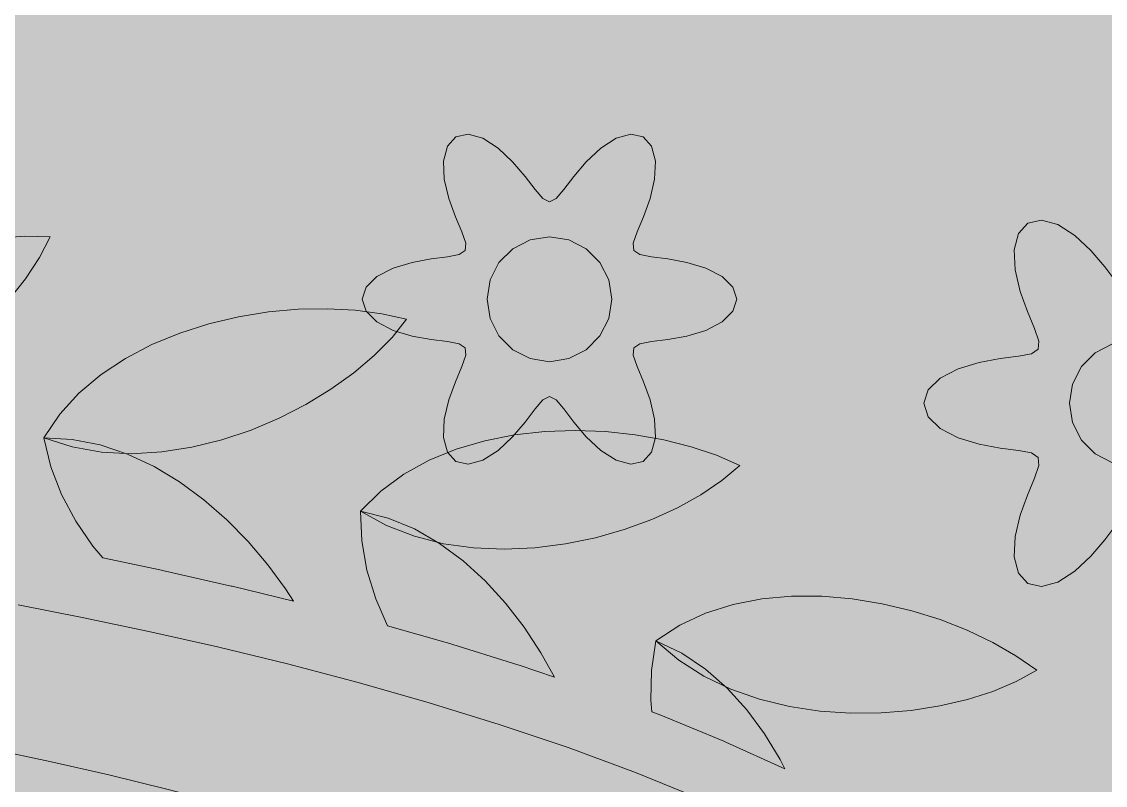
# Model space of a CAD drawing. Extents: x -18 to 1006, y -14 to 799.
# Drawn here: x 230.6 to 282.7, y 374.6 to 411.3 of the extents above; entities that cross this region are included whole.
import ezdxf

# ---------------------------------------------------------------- set-up
doc = ezdxf.new("R2010")
doc.units = 0
for name, color, linetype, lineweight, true_color in [('00_WHITE_BACKGROUND', 7, 'Continuous', 18, 0xffffff), ('03_FRAMES_DOORS', 7, 'Continuous', 18, 0x000000), ('06_ORNAMENT', 7, 'Continuous', 18, 0x000000)]:
    doc.layers.add(name, color=color, linetype=linetype, lineweight=lineweight, true_color=true_color)

msp = doc.modelspace()

# ---------------------------------------------------------------- linework, layer by layer
at = {"layer": '00_WHITE_BACKGROUND', "color": 7, "lineweight": 18, "true_color": 0xffffff}
msp.add_solid([(-18, -14), (1006, -14), (-18, 799), (1006, 799)], dxfattribs=at)
at = {"layer": '03_FRAMES_DOORS', "color": 7, "lineweight": 18, "true_color": 0x000000}
for points in [[(281, 254), (281, 357), (280.77637, 359.05925), (280.12595, 361.03731), (279.07945, 362.93469), (277.66759, 364.75185), (275.92108, 366.48929), (273.87063, 368.1475), (271.54694, 369.72696), (268.98074, 371.22815), (266.20273, 372.65156), (263.24363, 373.99769), (260.13415, 375.267), (256.905, 376.46), (253.58689, 377.57716), (250.21053, 378.61898), (246.80664, 379.58594), (243.40593, 380.47852), (240.0391, 381.29721), (236.73687, 382.0425), (233.52996, 382.71487), (230.44907, 383.31481)], [(274, 254), (274, 351), (273.80203, 352.9857), (273.22625, 354.89312), (272.29984, 356.72273), (271.05, 358.475), (269.50391, 360.15039), (267.68875, 361.74937), (265.63172, 363.27242), (263.36, 364.72), (260.90078, 366.09258), (258.28125, 367.39062), (255.52859, 368.61461), (252.67, 369.765), (249.73266, 370.84227), (246.74375, 371.84688), (243.73047, 372.7793), (240.72, 373.64), (237.73953, 374.42945), (234.81625, 375.14812), (231.97734, 375.79648), (229.25, 376.375)]]:
    msp.add_lwpolyline(points, dxfattribs=at)
at = {"layer": '06_ORNAMENT', "color": 7, "lineweight": 18, "true_color": 0x000000}
for points in [[(264.81666, 398.57787), (264.29577, 399.09216), (263.51928, 399.49568), (262.60693, 399.77032), (261.69427, 399.93295), (260.90825, 400.03306), (260.34483, 400.14263), (260.053, 400.34), (260.02799, 400.69142), (260.21481, 401.23414), (260.52112, 401.96491), (260.83661, 402.83661), (261.05494, 403.76405), (261.09372, 404.63827), (260.90879, 405.34652), (260.5, 405.79423), (259.90788, 405.92439), (259.20205, 405.73042), (258.46435, 405.25973), (257.77032, 404.60693), (257.17316, 403.89786), (256.69344, 403.2672), (256.31684, 402.83405), (256, 402.68), (255.68316, 402.83405), (255.30656, 403.2672), (254.82684, 403.89786), (254.22968, 404.60693), (253.53565, 405.25973), (252.79795, 405.73042), (252.09212, 405.92439), (251.5, 405.79423), (251.09121, 405.34652), (250.90628, 404.63827), (250.94506, 403.76405), (251.16339, 402.83661), (251.47888, 401.96491), (251.78519, 401.23414), (251.97201, 400.69142), (251.947, 400.34), (251.65517, 400.14263), (251.09175, 400.03306), (250.30573, 399.93295), (249.39307, 399.77032), (248.48072, 399.49568), (247.70423, 399.09216), (247.18334, 398.57787), (247, 398), (247.18334, 397.42213), (247.70423, 396.90784), (248.48072, 396.50432), (249.39307, 396.22968), (250.30573, 396.06705), (251.09175, 395.96694), (251.65517, 395.85737), (251.947, 395.66), (251.97201, 395.30858), (251.78519, 394.76586), (251.47888, 394.03509), (251.16339, 393.16339), (250.94506, 392.23595), (250.90628, 391.36173), (251.09121, 390.65348), (251.5, 390.20577), (252.09212, 390.07561), (252.79795, 390.26958), (253.53565, 390.74027), (254.22968, 391.39307), (254.82684, 392.10214), (255.30656, 392.7328), (255.68316, 393.16595), (256, 393.32), (256.31684, 393.16595), (256.69344, 392.7328), (257.17316, 392.10214), (257.77032, 391.39307), (258.46435, 390.74027), (259.20205, 390.26958), (259.90788, 390.07561), (260.5, 390.20577), (260.90879, 390.65348), (261.09372, 391.36173), (261.05494, 392.23595), (260.83661, 393.16339), (260.52112, 394.03509), (260.21481, 394.76586), (260.02799, 395.30858), (260.053, 395.66), (260.34483, 395.85737), (260.90825, 395.96694), (261.69427, 396.06705), (262.60693, 396.22968), (263.51928, 396.50432), (264.29577, 396.90784), (264.81666, 397.42213), (265, 398)], [(225.70393, 394.31329), (226.91876, 395.1385), (228.05071, 396.03574), (229.08642, 396.98781), (230.01254, 397.97748), (230.81574, 398.98755), (231.48268, 400.00079), (232, 401), (230.7842, 401.02433), (229.49726, 400.93852), (228.15976, 400.74444), (226.7923, 400.44397), (225.41547, 400.03899), (224.04987, 399.53136), (222.71607, 398.92296), (221.43468, 398.21566), (220.22629, 397.41134), (219.11149, 396.51187), (218.11087, 395.51913), (217.24502, 394.43499), (216.98169, 394), (225.15717, 394)], [(258.85317, 398.92705), (258.42705, 399.76336), (257.76336, 400.42705), (256.92705, 400.85317), (256, 401), (255.07295, 400.85317), (254.23664, 400.42705), (253.57295, 399.76336), (253.14683, 398.92705), (253, 398), (253.14683, 397.07295), (253.57295, 396.23664), (254.23664, 395.57295), (255.07295, 395.14683), (256, 395), (256.92705, 395.14683), (257.76336, 395.57295), (258.42705, 396.23664), (258.85317, 397.07295), (259, 398)], [(233.04679, 390.90396), (234.45738, 390.65545), (235.8994, 390.57945), (237.3564, 390.66169), (238.81194, 390.88787), (240.24957, 391.24372), (241.65286, 391.71496), (243.00534, 392.2873), (244.29058, 392.94647), (245.49212, 393.67819), (246.59353, 394.46817), (247.57835, 395.30213), (248.43014, 396.16579), (249.13246, 397.04488), (247.94477, 397.30593), (246.66582, 397.47284), (245.31616, 397.54343), (243.91635, 397.51551), (242.48697, 397.38691), (241.04857, 397.15545), (239.62171, 396.81895), (238.22696, 396.37523), (236.88487, 395.82211), (235.61601, 395.15742), (234.44094, 394.37896), (233.38022, 393.48457), (232.45442, 392.47206), (231.68408, 391.33926)], [(286.85317, 393.92705), (286.42705, 394.76336), (285.76336, 395.42705), (284.92705, 395.85317), (284, 396), (283.07295, 395.85317), (282.23664, 395.42705), (281.57295, 394.76336), (281.14683, 393.92705), (281, 393), (281.14683, 392.07295), (281.57295, 391.23664), (282.23664, 390.57295), (283.07295, 390.14683), (284, 390), (284.92705, 390.14683), (285.76336, 390.57295), (286.42705, 391.23664), (286.85317, 392.07295), (287, 393)], [(232.01972, 389.94864), (232.53984, 388.61411), (233.22372, 387.3423), (234.0506, 386.13985), (234.53047, 385.57033), (237.35248, 384.97866), (237.39734, 384.96889), (240.69957, 384.2236), (240.74794, 384.21227), (243.69352, 383.49601), (243.31437, 384.09282), (242.46221, 385.24759), (241.51746, 386.35665), (240.48894, 387.40131), (239.38546, 388.36284), (238.21583, 389.22256), (236.98888, 389.96176), (235.71341, 390.56173), (234.39825, 391.00378), (233.0522, 391.26918), (231.68408, 391.33926)], [(248.17076, 387.12891), (249.50576, 386.60999), (250.90524, 386.25413), (252.35029, 386.05053), (253.82199, 385.98841), (255.30142, 386.05695), (256.76968, 386.24537), (258.20783, 386.54286), (259.59697, 386.93863), (260.91818, 387.42188), (262.15254, 387.9818), (263.28114, 388.60761), (264.28506, 389.2885), (265.14538, 390.01368), (264.03144, 390.50142), (262.80962, 390.91464), (261.49966, 391.24717), (260.12131, 391.49288), (258.69431, 391.64561), (257.23839, 391.69921), (255.7733, 391.64755), (254.31878, 391.48446), (252.89457, 391.20379), (251.52042, 390.79941), (250.21606, 390.26516), (249.00123, 389.59489), (247.89568, 388.78245), (246.91916, 387.8217)], [(246.97704, 386.39233), (247.22682, 384.98196), (247.64944, 383.60117), (248.20578, 382.30718), (251.03032, 381.5048), (251.09507, 381.48562), (254.47143, 380.4438), (254.54415, 380.42034), (256.24386, 379.84807), (255.59153, 381.01644), (254.78657, 382.24167), (253.89188, 383.40001), (252.91245, 384.47139), (251.85329, 385.43576), (250.71938, 386.27303), (249.51572, 386.96316), (248.24731, 387.48607), (246.91916, 387.8217)], [(262.21214, 380.65885), (263.42025, 379.88945), (264.72342, 379.2674), (266.10098, 378.78581), (267.53228, 378.43776), (268.99666, 378.21637), (270.47346, 378.11472), (271.94202, 378.12593), (273.38167, 378.24308), (274.77177, 378.45929), (276.09165, 378.76764), (277.32065, 379.16125), (278.43812, 379.6332), (279.42339, 380.1766), (278.426, 380.87229), (277.30828, 381.51593), (276.08836, 382.09764), (274.78443, 382.60753), (273.41464, 383.03572), (271.99716, 383.37233), (270.55014, 383.60748), (269.09175, 383.73129), (267.64015, 383.73387), (266.21351, 383.60534), (264.82999, 383.33582), (263.50774, 382.91543), (262.26494, 382.33428), (261.11974, 381.5825)], [(260.89766, 380.1693), (260.86749, 378.73731), (260.92446, 378.17321), (261.17381, 378.08109), (261.26795, 378.0445), (264.37743, 376.77518), (264.48587, 376.72841), (267.31707, 375.44047), (267.09586, 375.88547), (266.34427, 377.12734), (265.49359, 378.2798), (264.54481, 379.3222), (263.49892, 380.23389), (262.3569, 380.99421), (261.11974, 381.5825)]]:
    msp.add_lwpolyline(points, close=True, dxfattribs=at)
msp.add_lwpolyline([(283.22951, 398.85244), (282.69649, 399.55318), (282.03298, 400.34104), (281.26184, 401.06637), (280.44217, 401.58936), (279.65791, 401.80488), (279, 401.66025), (278.54579, 401.1628), (278.34031, 400.37585), (278.3834, 399.4045), (278.62599, 398.37401), (278.97654, 397.40546), (279.31688, 396.59348), (279.52446, 395.99046), (279.49667, 395.6), (279.17241, 395.3807), (278.54639, 395.25896), (277.67303, 395.14772), (276.65896, 394.96702), (275.64524, 394.66187), (274.78248, 394.21351), (274.20371, 393.64208), (274, 393), (274.20371, 392.35792), (274.78248, 391.78649), (275.64524, 391.33813), (276.65896, 391.03298), (277.67303, 390.85228), (278.54639, 390.74104), (279.17241, 390.6193), (279.49667, 390.4), (279.52446, 390.00954), (279.31688, 389.40652), (278.97654, 388.59454), (278.62599, 387.62599), (278.3834, 386.5955), (278.34031, 385.62415), (278.54579, 384.8372), (279, 384.33975), (279.65791, 384.19512), (280.44217, 384.41064), (281.26184, 384.93363), (282.03298, 385.65896), (282.69649, 386.44682), (283.22951, 387.14756)], dxfattribs=at)

doc.saveas('drawing.dxf')
